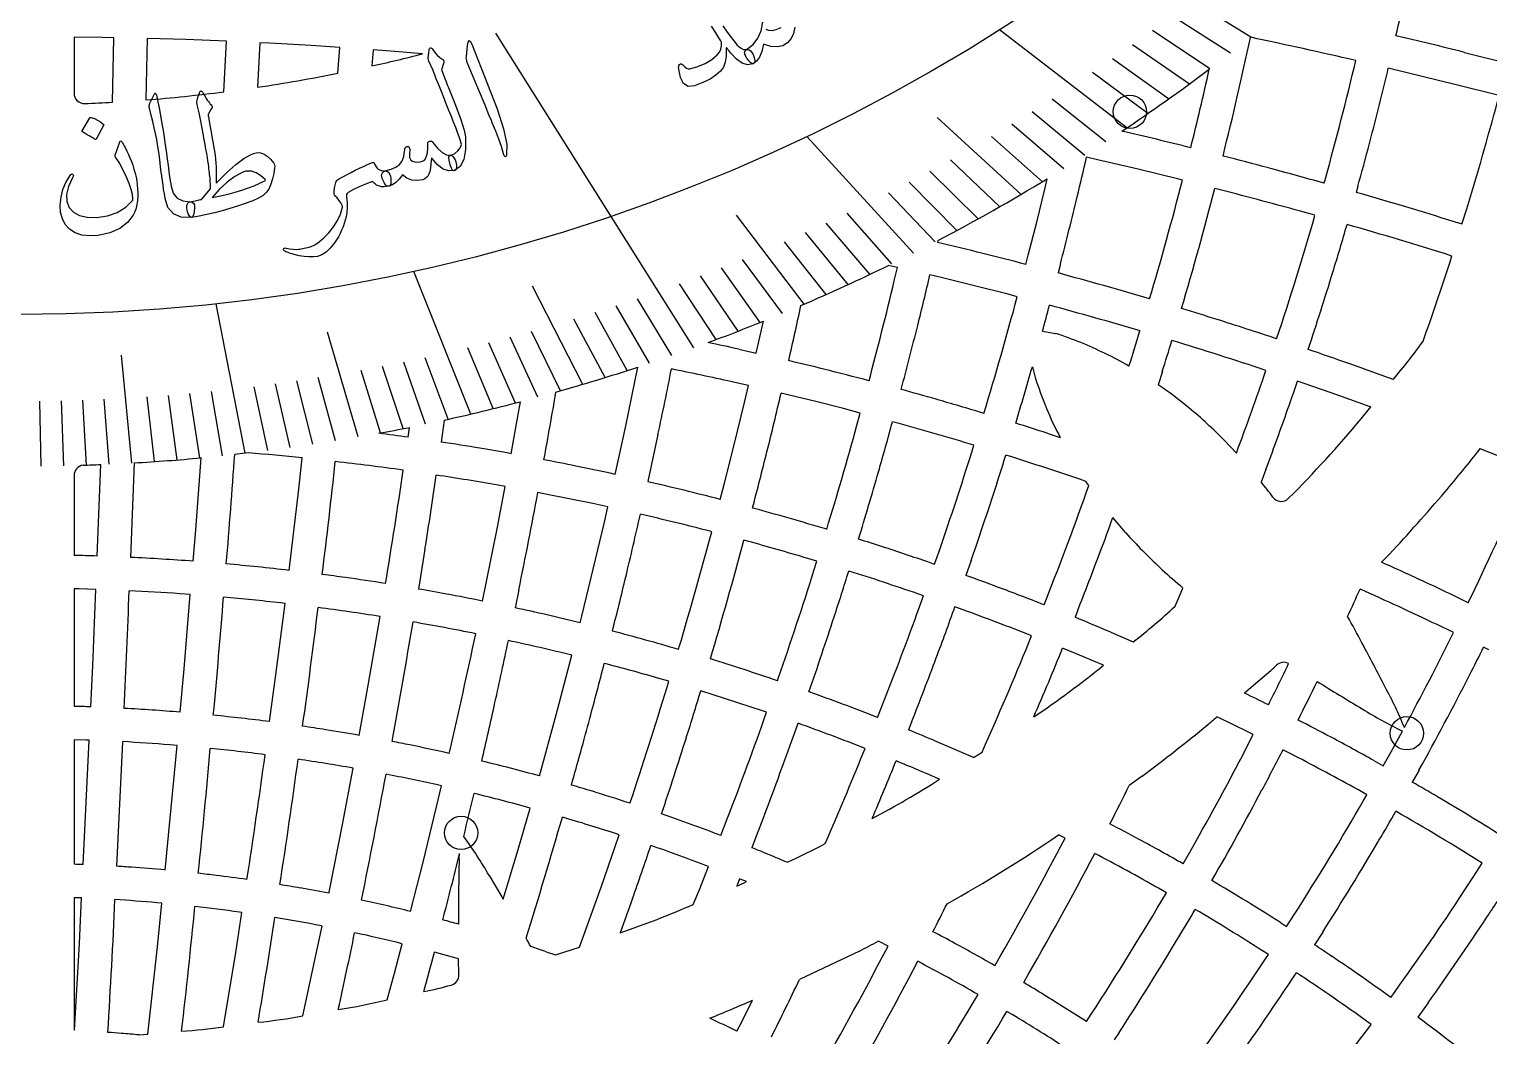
# Model space of a CAD drawing. Header units: millimetres. Extents: x -67 to 67, y -67 to 67.
# Drawn here: x 0.26 to 35.45, y -42.44 to -18.17 of the extents above; entities that cross this region are included whole.
import ezdxf

# ---------------------------------------------------------------- set-up
doc = ezdxf.new("R2010")
doc.units = ezdxf.units.MM
for name, color, linetype in [('CUT_INNER', 6, 'Continuous'), ('CUT_OUTER', 1, 'Continuous'), ('ENGRAVE', 7, 'Continuous'), ('ENGRAVE_FINE', 8, 'Continuous'), ('TEXT', 5, 'Continuous')]:
    doc.layers.add(name, color=color, linetype=linetype)

msp = doc.modelspace()

# ---------------------------------------------------------------- linework, layer by layer
at = {"layer": 'CUT_INNER'}
for points in [[(1.34, -18.363), (1.34, -19.716)], [(2.264, -19.933), (2.298, -18.378), (2.018, -18.372), (1.34, -18.363)], [(4.955, -19.684), (5.014, -18.463), (4.036, -18.425), (3.102, -18.396), (3.069, -19.878)], [(7.7, -19.234), (7.746, -18.615), (7.06, -18.57), (6.052, -18.513), (5.817, -18.502), (5.765, -19.572)], [(29.709, -18.37), (29.701, -18.376)], [(34.859, -18.732), (35.899, -18.996), (35.994, -18.619)], [(9.743, -18.767), (9.073, -18.711), (8.548, -18.672), (8.519, -19.06)], [(32.243, -18.931), (32.231, -18.928)], [(35.696, -19.774), (34.663, -19.512), (33.448, -19.214), (33.026, -19.115)], [(28.064, -21.812), (27.977, -21.79), (26.997, -21.55), (26.015, -21.319), (25.749, -21.258)], [(24.287, -23.844), (24.345, -23.623), (24.548, -22.825), (24.743, -22.026), (24.801, -21.78)], [(31.477, -21.887), (31.516, -21.75)], [(32.29, -21.967), (32.251, -22.106)], [(34.802, -22.873), (34.918, -22.502)], [(31.257, -22.66), (30.905, -22.561)], [(22.168, -23.264), (22.157, -23.313)], [(21.192, -23.914), (20.977, -23.866)], [(21.115, -24.239), (21.192, -23.914)], [(25.123, -23.826), (25.064, -24.05)], [(34.514, -23.783), (34.559, -23.64)], [(24.081, -24.621), (23.857, -24.562), (23.051, -24.357), (22.244, -24.16), (21.975, -24.096)], [(17.371, -25.887), (17.786, -25.981), (17.96, -25.21)], [(24.687, -25.451), (25.005, -25.509), (25.01, -25.51)], [(33.865, -25.694), (33.866, -25.691)], [(14.386, -28.904), (14.631, -27.777), (14.869, -26.635), (14.931, -26.319)], [(17.604, -26.764), (17.195, -26.671)], [(27.578, -26.423), (27.474, -26.745)], [(32.604, -27.279), (32.589, -27.273), (31.806, -26.992), (31.021, -26.718), (30.837, -26.656)], [(16.92, -29.509), (17.015, -29.146), (17.265, -28.162), (17.507, -27.175), (17.604, -26.764)], [(20.296, -27.425), (19.892, -27.319), (19.22, -27.148), (18.546, -26.983), (18.387, -26.945)], [(11.878, -28.406), (12.049, -27.46), (12.102, -27.153)], [(20.208, -27.748), (20.296, -27.425)], [(32.37, -27.565), (32.604, -27.279)], [(9.393, -28.008), (9.428, -27.771)], [(10.266, -27.594), (10.189, -28.125)], [(21.231, -27.677), (21.072, -27.634)], [(15.417, -27.945), (15.171, -29.08)], [(24.8, -27.912), (25.116, -28.016)], [(29.077, -28.088), (29.363, -28.392)], [(5.545, -28.386), (5.275, -28.417), (5.213, -28.424)], [(22.983, -28.372), (23.036, -28.202)], [(36.422, -28.763), (35.694, -28.465), (35.241, -28.285)], [(1.896, -30.873), (1.982, -28.667)], [(2.789, -28.627), (2.699, -30.905)], [(4.209, -30.998), (4.272, -30.241), (4.401, -28.506)], [(4.401, -28.506), (4.399, -28.506)], [(6.525, -31.218), (6.757, -29.259), (6.84, -28.507)], [(9.278, -28.804), (9.269, -28.802)], [(30.074, -28.787), (29.959, -29.09)], [(1.34, -28.932), (1.34, -30.857)], [(11.187, -31.957), (11.277, -31.527), (11.546, -30.173), (11.732, -29.196)], [(11.732, -29.196), (11.565, -29.166)], [(25.806, -29.175), (25.736, -29.073)], [(14.209, -29.688), (13.847, -29.61), (13.277, -29.491), (12.707, -29.378), (12.522, -29.343)], [(13.541, -32.484), (13.582, -32.32), (13.859, -31.188), (14.127, -30.053), (14.209, -29.688)], [(26.698, -30.315), (26.384, -29.946)], [(16.714, -30.286), (16.675, -30.276)], [(9.799, -30.709), (9.643, -31.668)], [(19.248, -30.997), (18.915, -30.897)], [(21.946, -31.023), (22.086, -31.072), (22.21, -30.718)], [(33.052, -30.828), (32.863, -31.022)], [(19.178, -31.223), (19.248, -30.997)], [(22.97, -30.981), (22.844, -31.34)], [(1.34, -31.661), (1.34, -34.495)], [(1.744, -34.508), (1.792, -33.514), (1.864, -31.676), (1.461, -31.664), (1.34, -31.661)], [(27.885, -32.083), (28.006, -31.802), (28.07, -31.65), (28.063, -31.639)], [(34.953, -31.997), (35.119, -31.653)], [(3.897, -34.637), (3.993, -33.593), (4.142, -31.799), (3.894, -31.781)], [(6.054, -34.865), (6.207, -33.737), (6.426, -32.016), (6.319, -32.003)], [(12.065, -31.689), (11.974, -32.122)], [(21.66, -32.27), (21.818, -31.83)], [(21.818, -31.83), (21.682, -31.783)], [(24.726, -32.05), (24.783, -31.908)], [(8.216, -35.195), (8.442, -33.947), (8.72, -32.33)], [(22.778, -32.171), (22.576, -32.098)], [(25.53, -32.204), (25.472, -32.349)], [(26.338, -32.709), (26.875, -32.94), (26.877, -32.941)], [(34.6, -32.719), (34.202, -32.527)], [(15.911, -33.123), (15.929, -33.062)], [(24.427, -32.796), (24.408, -32.788)], [(35.448, -33.135), (35.322, -33.073)], [(12.559, -36.173), (12.692, -35.703), (12.998, -34.578), (13.295, -33.45), (13.343, -33.263)], [(26.156, -33.506), (26.022, -33.449), (25.486, -33.224), (25.173, -33.096)], [(30.19, -33.636), (29.559, -34.178)], [(30.623, -33.465), (30.617, -33.461)], [(15.679, -33.892), (15.385, -33.807)], [(15.636, -34.035), (15.679, -33.892)], [(18.301, -33.88), (18.327, -33.804)], [(20.711, -34.765), (20.785, -34.58)], [(29.769, -35.178), (29.716, -35.151), (29.195, -34.894), (28.894, -34.749)], [(21.533, -34.876), (21.457, -35.064)], [(29.584, -35.538), (29.769, -35.178)], [(32.679, -35.802), (32.905, -35.929), (33.063, -35.645), (33.367, -35.092)], [(1.34, -35.3), (1.34, -38.303)], [(1.562, -38.312), (1.706, -35.312), (1.623, -35.308), (1.34, -35.3)], [(2.509, -35.348), (2.365, -38.352)], [(3.534, -38.441), (3.685, -36.942), (3.824, -35.438)], [(3.824, -35.438), (3.649, -35.423)], [(23.023, -35.733), (23.23, -35.598), (23.314, -35.411)], [(10.385, -35.63), (10.399, -35.572)], [(30.752, -35.679), (30.486, -35.542)], [(7.481, -39.003), (7.487, -38.975), (7.82, -37.302), (8.07, -35.986)], [(27.09, -36.179), (26.779, -36.401)], [(33.766, -36.037), (33.604, -36.325)], [(9.453, -39.441), (9.754, -38.256), (10.082, -36.916), (10.201, -36.413)], [(10.201, -36.413), (10.067, -36.383)], [(32.508, -36.628), (32.287, -36.504)], [(11.688, -39.142), (11.713, -39.06), (12.049, -37.944), (12.34, -36.947)], [(32.431, -36.762), (32.508, -36.628)], [(16.932, -37.609), (17.088, -37.21)], [(12.726, -40.41), (12.946, -40.487), (13.523, -40.302), (13.703, -39.814), (14.046, -38.858), (14.381, -37.899), (14.485, -37.593)], [(14.485, -37.593), (14.373, -37.556)], [(17.837, -37.5), (17.68, -37.904)], [(19.446, -37.802), (19.525, -37.622)], [(25.232, -37.673), (25.075, -37.594)], [(28.077, -38.293), (28.303, -37.898)], [(10.624, -38.169), (10.624, -38.161), (10.633, -38.047)], [(34.735, -39.131), (35.074, -38.614), (35.292, -38.274)], [(35.292, -38.274), (35.292, -38.274)], [(11.346, -38.573), (11.657, -39.09), (11.688, -39.142)], [(16.27, -39.271), (16.423, -38.896), (16.638, -38.358)], [(17.554, -38.72), (17.424, -38.667), (17.386, -38.652), (17.316, -38.829)], [(27.674, -38.988), (27.486, -38.881)], [(1.352, -42.303), (1.47, -40.212), (1.523, -39.115), (1.34, -39.108), (1.34, -42.228)], [(2.908, -42.416), (3.117, -42.397), (3.348, -40.289), (3.454, -39.241)], [(3.454, -39.241), (3.336, -39.23)], [(14.803, -39.128), (14.506, -39.956)], [(4.945, -42.224), (5.237, -40.433), (5.386, -39.465), (5.328, -39.457)], [(30.424, -39.709), (30.574, -39.805), (30.767, -39.505)], [(6.856, -41.955), (7.14, -40.645), (7.318, -39.791), (7.304, -39.788)], [(31.444, -39.938), (31.248, -40.244)], [(8.888, -41.57), (9.063, -40.928), (9.25, -40.219)], [(10.618, -40.968), (10.611, -40.585), (10.552, -40.567), (10.23, -40.477), (10.028, -40.422)], [(20.276, -40.394), (18.828, -41.082)], [(20.965, -40.273), (20.753, -40.167), (20.729, -40.155)], [(30.068, -40.581), (30.135, -40.479), (29.991, -40.386)], [(23.541, -40.748), (23.572, -40.695)], [(17.322, -42.329), (17.437, -42.099), (17.694, -41.579)], [(23.955, -41.923), (23.829, -41.848)], [(33.987, -41.639), (33.735, -41.988)], [(25.747, -42.095), (25.864, -41.917)], [(32.612, -42.163), (32.413, -42.02)], [(26.537, -42.356), (26.418, -42.538)]]:
    msp.add_lwpolyline(points, dxfattribs=at)
for centre, radius, start, end in [((-44.192, -0.566), 79.414, 347.07279, 348.50753), ((-54.442, -0.42), 86.037, 346.00295, 347.95416), ((0.86, -154.733), 139.382, 76.99301, 78.05487), ((11.07, -113.299), 97.514, 75.87991, 76.87732), ((0.144, 18.561), 38.542, 282.5491, 284.4208), ((-46.099, -0.218), 80.546, 344.49476, 346.56639), ((0.052, 18.839), 38.833, 278.4604, 281.3579), ((0.139, 18.948), 47.612, 303.7694, 306.8748), ((-50.383, -1.413), 81.055, 345.99213, 347.36714), ((-12.176, -8.501), 46.431, 345.8062, 346.7857), ((0.047, 18.679), 38.675, 274.4815, 277.2901), ((1.59, -19.716), 0.25, 180, 272.2852), ((0.207, 14.937), 34.931, 272.2852, 273.3756), ((-46.914, 0), 82.194, 344.49878, 345.99878), ((-38.682, 0), 76.963, 343, 345), ((6.18, -108.664), 90.371, 75.85701, 76.93797), ((-29.693, -8.785), 56.827, 346.3303, 347.3209), ((12.845, -85.214), 66.002, 74.80805, 75.79528), ((0.182, 18.824), 47.485, 297.5812, 301.2287), ((-55.291, -0.253), 86.098, 343.52182, 345.49855), ((9.642, -98.635), 79.794, 74.11828, 75.11358), ((-55.433, -0.213), 87.049, 343.52106, 345.49916), ((1.255, -129.396), 110.873, 74.48924, 75.59203), ((2.919, -124.268), 106.289, 72.54423, 73.98037), ((-67, 0), 95.154, 345.49894, 346.49894), ((-43.525, -1.055), 77.841, 341.59095, 343.88556), ((-34.295, -3.798), 69.016, 342.95104, 343.94988), ((3.386, -122.715), 103.863, 72.53399, 73.99067), ((7.496, -86.18), 64.553, 75.87683, 76.87273), ((0.053, 19.03), 47.728, 293.2138, 296.0031), ((8.406, -83.712), 61.939, 75.14358, 76.13621), ((-38.682, 0), 76.963, 340.5, 342), ((-71.229, -2.149), 94.95, 345.04677, 346.54677), ((-48.235, -7.736), 72.091, 345.88618, 346.88296), ((2.2, -109.121), 88.09, 73.46471, 74.95627), ((-43.76, -0.979), 78.891, 341.59048, 343.00924), ((-62.3, -1.353), 89.46, 343.05007, 344.9243), ((-57.609, -8.509), 78.197, 346.95257, 347.95042), ((-13.666, -14.647), 39.846, 344.2667, 345.1971), ((1.235, -112.532), 90.83, 73.49519, 74.92548), ((12.832, -75.489), 52.82, 72.2942, 73.2654), ((0.484, 17.892), 46.51, 290.3128, 292.0711), ((-67.127, -3.231), 91.511, 345.03732, 346.03476), ((2.847, -107.915), 86.748, 71.52836, 72.52576), ((22.496, -33.429), 8.308, 63.5044, 72.3881), ((-21.418, -10.807), 50.619, 342.1791, 343.1923), ((-20.406, -11.121), 50.364, 342.3127, 343.2028), ((1.37, -112.469), 90.731, 71.55553, 73.05765), ((7.545, -69.487), 44.693, 77.2999, 78.2722), ((23.663, -31.42), 5.992, 58.7339, 64.924), ((11.904, -82.724), 59.983, 70.34847, 71.34186), ((22.963, -17.91), 13.395, 319.4442, 324.4748), ((0.235, 18.375), 47.048, 285.6887, 288.2018), ((-75.271, -8.482), 92.754, 347.887, 348.88452), ((0.8, -100.55), 75.676, 77.48755, 78.6119), ((7.117, -75.152), 50.31, 75.85, 76.8422), ((3.822, -89.183), 64.721, 75.06253, 76.05843), ((-53.747, -3.908), 81.337, 343.01343, 344.01083), ((31.143, -24.574), 6.921, 194.5477, 203.3156), ((10.435, -87.748), 65.209, 69.62277, 70.61685), ((-42.429, -1.602), 76.627, 339.53579, 341.11907), ((-14.754, -11.232), 48.129, 340.3218, 341.3086), ((-80.824, -11.155), 95.097, 349.45864, 350.45684), ((-62.906, -8.022), 83.466, 345.89806, 346.8957), ((8.113, -75.469), 50.364, 73.8504, 74.8427), ((3.131, -93.491), 69.06, 73.04253, 74.03905), ((22.876, -33.673), 8.316, 50.0483, 56.4294), ((0.222, 18.216), 46.899, 282.3655, 284.6728), ((30.932, -24.864), 6.615, 201.732, 208.4586), ((21.073, -35.954), 11.222, 44.5, 50.4669), ((-46.914, 0), 82.194, 339.49878, 340.49878), ((0.985, 14.026), 42.641, 280.4081, 281.4193), ((-74.925, -1.412), 98.711, 343.02594, 344.52594), ((-48.591, -8.816), 72.16, 343.88652, 344.88332), ((2.104, -96.895), 71.812, 73.05315, 74.55315), ((10.337, -71.943), 46.345, 71.8159, 72.8), ((9.825, -8.75), 29.365, 315.0935, 320.1533), ((3.628, -68.096), 40.5, 81.8153, 82.8211), ((2.074, -82.02), 54.502, 80.4393, 81.4375), ((-146.451, -18.098), 152.015, 355.1073, 356.105), ((0.911, -85.095), 56.898, 84.019, 85.3281), ((3.937, -71.841), 44.155, 79.6392, 80.6293), ((-60.267, -8.995), 80.67, 345.11659, 346.112), ((-67, 0), 94.35, 341, 342.5), ((-32.188, -11.144), 58.603, 341.84301, 342.83564), ((1.479, -99.711), 74.687, 71.04763, 72.60708), ((11.745, -9.985), 29.781, 319.4894, 322.0884), ((1.59, -28.932), 0.25, 97.4391, 180), ((-15.283, 401.068), 430.082, 272.24412, 272.30075), ((0.071, 18.294), 47, 273.3152, 275.2839), ((-148.626, -11.862), 157.158, 352.8892, 353.88831), ((0.242, -92.975), 64.804, 81.99308, 83.44577), ((-139.818, -6.834), 150.706, 350.56614, 351.61776), ((4.316, -73.059), 45.284, 78.3764, 79.3705), ((2.382, -83.301), 55.706, 77.5553, 78.5507), ((-72.668, -2.093), 97.157, 343.02045, 344.01821), ((-30.989, -0.118), 73.244, 334.49809, 336.97802), ((-94.312, -13.818), 105.473, 350.78421, 351.76698), ((0.615, -91.175), 62.968, 79.98559, 81.36078), ((0.348, -93.309), 65.917, 75.43986, 77.00503), ((-54.709, -0.58), 85.442, 338.49053, 340.44728), ((25.082, -33.178), 6.364, 35.8268, 39.9678), ((-122.186, -4.276), 137.02, 348.45938, 349.4589), ((-67, 0), 95.154, 340.99894, 341.99894), ((30.444, -29.306), 0.25, 215.9492, 315.7627), ((0.746, -0.665), 44.198, 316.9657, 319.5656), ((-72.147, -10.338), 89.301, 346.37299, 347.36988), ((0.059, -94.521), 66.359, 75.4991, 76.99362), ((3.998, -80.579), 52.676, 73.9286, 74.9263), ((3.65, -82.23), 54.359, 73.063, 74.0581), ((-21.738, -12.722), 51.112, 339.3191, 340.3059), ((-92.88, -0.818), 113.487, 343.49356, 344.95003), ((-90.979, -1.345), 112.317, 343.44202, 344.95893), ((1.102, -90.971), 62.66, 73.48429, 74.83804), ((8.766, -67.369), 38.65, 71.8125, 72.7089), ((36.119, -21.853), 12.663, 221.931, 227.2086), ((0.712, -62.843), 31.992, 87.88, 88.8758), ((0.733, -74.562), 43.701, 86.4243, 87.4213), ((0.866, -74.248), 43.379, 85.5807, 86.574), ((0, -94.752), 67.402, 70.99851, 71.99851), ((-56.22, 0), 87.864, 338.49886, 339.49886), ((0.365, -83.858), 52.999, 83.3254, 84.9722), ((3.185, -64.067), 33.011, 81.8194, 82.7977), ((-79.847, 0), 103.831, 341, 342.5), ((-43.639, -11.591), 66.618, 341.85637, 342.85108), ((0.116, -94.405), 66.232, 70.99724, 72.5142), ((33.707, -24.636), 8.983, 226.4408, 230.6794), ((5.77, -91.718), 66.468, 64.94691, 65.94559), ((0.052, -87.104), 56.26, 81.0034, 81.9998), ((3.021, -70.759), 39.648, 79.3912, 80.3857), ((-61.024, -13.464), 77.756, 345.69092, 346.68084), ((7.153, -75.364), 46.736, 69.388, 70.3831), ((0.418, -93.65), 66.223, 68.46504, 69.50296), ((27.855, -31.779), 0.25, 33.8559, 50.4915), ((-6.366, -14.58), 42.314, 335.1985, 336.1791), ((0.264, -103.673), 78.826, 64.49804, 65.98585), ((6.055, -91.396), 66.056, 64.05608, 65.0522), ((-160.162, -26.232), 162.922, 357.07533, 358.07358), ((0.223, -84.061), 52.409, 85.9837, 87.3265), ((-158.509, -19.187), 163.943, 354.56676, 355.5651), ((0.154, -86.054), 54.401, 83.4935, 84.9494), ((1.078, -81.783), 50.841, 78.5309, 79.5264), ((-157.109, -12.085), 165.55, 352.05252, 353.05099), ((0.281, -85.56), 53.895, 80.9918, 82.5981), ((2.568, -76.114), 44.987, 76.9336, 77.931), ((2.094, -78.568), 47.484, 76.0512, 77.046), ((-76.408, -1.134), 101.013, 340.92544, 342.008), ((-67, 0), 94.35, 338.5, 340), ((-48.068, -6.985), 74.975, 339.43166, 340.43008), ((0, -94.752), 66.598, 68.5, 70), ((5.255, -82.222), 53.814, 66.9354, 67.9333), ((17.672, -21.104), 14.995, 307.8692, 312.9302), ((4.155, -47.871), 31.928, 27.8327, 29.1283), ((-155.947, -4.866), 167.745, 349.53264, 350.53127), ((0.804, -83.192), 51.472, 78.5478, 80.2588), ((1.087, -83.533), 52.544, 73.6133, 75.4137), ((-29.313, -1.003), 71.349, 331.53762, 333.60727), ((-137.95, -1.297), 152.257, 346.99035, 348.08023), ((-74.866, -14.942), 88.52, 347.30049, 348.28928), ((1.043, -82.957), 51.193, 76.0987, 77.8586), ((-53.932, -0.995), 84.566, 335.98525, 337.91077), ((-43.906, -73.7), 86.49, 27.29637, 28.09863), ((-3.97, -13.747), 43.787, 332.8243, 333.8103), ((1.085, -84.119), 53.107, 71.0852, 72.9225), ((-67, 0), 95.154, 338.49894, 339.49894), ((-44.375, -4.95), 75.026, 336.59593, 337.96722), ((-62.611, -14.069), 79.145, 344.82471, 345.81736), ((0.682, -85.044), 53.305, 73.9882, 75.3963), ((11.197, -15.114), 23.707, 304.0722, 309.1231), ((-13.169, -12.56), 48.526, 333.1701, 334.4814), ((27.3, -30.373), 4.358, 311.5287, 314.1046), ((30.505, -33.685), 0.25, 63.2504, 133.2203), ((-31.243, 0), 74.328, 330.99865, 332.99865), ((-91.64, -1.276), 112.167, 341.51891, 343.01891), ((-48.776, -14.567), 68.094, 342.3188, 343.30913), ((1.126, -83.993), 52.17, 71.088, 72.9198), ((-14.724, -11.809), 51.056, 333.2045, 334.3693), ((74.284, 35.583), 81.695, 238.26116, 239.15494), ((25.043, -38.385), 9.026, 21.9853, 28.8033), ((-71.821, -16.261), 85.261, 346.7425, 347.71486), ((0.933, -85.003), 53.991, 68.5107, 70.3828), ((13.15, -68.099), 37.682, 63.2116, 64.1857), ((0.774, -58.1), 23.611, 87.6443, 88.6258), ((0.217, -78.528), 44.045, 85.2067, 86.9666), ((0.404, -78.279), 43.78, 82.5845, 84.371), ((-78.788, -10.158), 95.783, 344.10328, 345.09975), ((-79.118, -0.273), 103.053, 338.99622, 340.51962), ((24.522, -29.844), 6.571, 309.1179, 311.7047), ((7.402, -80.685), 51.506, 61.9214, 62.9186), ((37.37, -26.693), 9.304, 237.6898, 244.5127), ((2.284, -66.958), 32.307, 80.8817, 81.874), ((0, -81.791), 47.315, 80, 80.9979), ((-35.496, -15.924), 57.513, 339.7942, 340.73051), ((0.987, -84.858), 53.033, 68.5132, 70.3794), ((5.797, -73.64), 41.634, 66.9082, 67.9041), ((0.617, -0.786), 44.198, 306.7962, 309.3961), ((0.098, -80.468), 45.185, 85.4927, 86.942), ((-168.232, -20.387), 173.517, 354.00099, 354.99983), ((0.417, -78.159), 42.855, 82.5881, 84.3662), ((3.985, -61.763), 26.895, 78.3081, 79.238), ((0.637, -78.729), 44.187, 77.2557, 78.5156), ((-89.838, -1.872), 111.073, 341.51483, 342.51292), ((-64.11, -1.242), 91.205, 336.49138, 337.92999), ((0.144, -87.126), 56.256, 66.0034, 66.9998), ((-38.682, 0), 76.963, 330.5, 332.5), ((0, -94.752), 67.402, 60.99851, 61.99851), ((-147.96, -14.811), 155.312, 351.16284, 352.28451), ((-141.631, -15.731), 149.72, 351.1396, 352.30778), ((0.382, -79.496), 44.184, 79.9801, 81.7246), ((0.692, -79.13), 44.565, 74.557, 76.4045), ((-79.847, 0), 104.635, 338.99904, 339.99904), ((-56.976, -4.196), 84.288, 336.94918, 337.97082), ((2.367, -81.884), 49.758, 66.5014, 67.8114), ((-25.34, -7.02), 62.691, 331.93859, 332.93693), ((0, -94.752), 66.598, 61, 62.5), ((-162.439, -4.294), 174.234, 348.45468, 349.47112), ((0.105, -81.299), 46.008, 77.4945, 79.029), ((-48.893, -22.764), 61.453, 345.99537, 346.99218), ((0.729, -78.987), 43.614, 74.5607, 76.4009), ((4.862, -65.638), 30.446, 72.8594, 73.848), ((0.913, -78.853), 44.239, 71.7833, 73.0153), ((10.701, -18.372), 21.263, 297.6918, 302.7597), ((-25.812, -10.634), 58.565, 332.88355, 333.89701), ((-36.4, -1.239), 75.169, 330.11255, 332.01594), ((13.448, -71.694), 40.71, 59.3346, 60.3221), ((-31.243, 0), 73.524, 327.5, 330), ((0.085, -94.611), 67.238, 57.99227, 59.49973), ((-105.665, -3.091), 123.569, 342.58106, 343.99231), ((0.617, -79.836), 44.462, 71.9769, 73.6766), ((0.581, -80.222), 45.642, 69.0067, 70.915), ((-7.518, -13.836), 46.864, 329.3521, 330.3441), ((0.557, -93.843), 65.531, 57.99186, 60.1166), ((3.181, -43.238), 9.404, 29.7436, 36.5677), ((4.676, -7.607), 36.268, 299.2314, 304.2255), ((5.114, -77.945), 45.817, 61.4393, 62.437), ((-58.455, -13.002), 77.778, 340.37239, 341.36878), ((0.645, -80.043), 44.648, 69.0103, 70.9113), ((7.561, -63.313), 27.35, 67.3154, 68.2842), ((13.803, -27.582), 11.674, 293.8901, 298.9038), ((-46.282, -0.357), 80.664, 329.9955, 332.44439), ((1.751, -84.272), 52.983, 60.2053, 61.5154), ((-31.243, 0), 74.328, 327.49865, 329.49865), ((0.96, -51.114), 12.816, 87.3086, 88.2998), ((1.089, -60.768), 22.452, 85.8122, 86.7421), ((-81.161, -15.798), 94.452, 345.37676, 346.37533), ((70.194, -39.589), 59.587, 178.63414, 180.15249), ((7.767, -63.271), 27.233, 66.7166, 67.6807), ((-45.767, -0.634), 80.884, 329.9357, 332.45169), ((1.082, -85.51), 53.586, 60.4792, 62.3543), ((0.191, -74.794), 36.507, 84.7456, 86.0151), ((1.634, -63.566), 25.19, 82.8595, 83.8457), ((0.277, -75.191), 36.893, 81.8484, 83.0123), ((0.285, -87.007), 56.085, 57.4934, 59.4728), ((-14.303, -6.611), 59.645, 326.44806, 327.44663), ((1.805, -66.865), 28.43, 79.9037, 80.8973), ((0.187, -76.33), 38.033, 78.9428, 80.0043), ((16.167, -36.001), 3.052, 292.1077, 297.0358), ((-38.03, -0.411), 76.192, 326.99241, 329.58146), ((-181.256, -30.887), 183.769, 356.422, 357.42117), ((0.03, -76.98), 37.895, 84.9949, 86.5268), ((-168.101, -22.497), 173.174, 353.42538, 354.42449), ((0.217, -75.716), 36.618, 81.9773, 83.6709), ((0.377, -75.796), 37.471, 75.9814, 77.8409), ((7.606, -19.582), 21.51, 288.7091, 293.7517), ((-17.813, -19.39), 44.841, 332.7413, 333.7019), ((-10.432, -16.808), 44.895, 328.8157, 329.7992), ((0.337, -86.923), 55.182, 57.4942, 59.4694), ((-22.821, -1.066), 69.004, 324.11462, 326.52058), ((-138.874, -17.757), 146.688, 350.44279, 351.44168), ((0.333, -75.566), 36.451, 78.9749, 80.7697), ((4.403, -61.441), 22.563, 74.0391, 75.0288), ((-24.386, 0), 71.702, 324.4986, 326.4986), ((-98.22, -18.285), 108.51, 347.48309, 348.48136), ((0.423, -75.592), 36.458, 75.9881, 77.8353), ((3.35, -45.268), 10.29, 28.9697, 30.2632), ((6.009, -70.609), 34.621, 61.4062, 62.4011), ((-38.682, 0), 77.767, 326.99871, 328.99871), ((-44.797, -26.369), 56.597, 344.6303, 345.6231), ((5.088, -62.377), 23.257, 70.8273, 71.7997), ((-53.944, -1.238), 84.47, 330.08647, 332.47594), ((15.229, -30.277), 11.306, 296.5146, 299.1085), ((1.052, -79.875), 45.129, 60.1109, 61.51), ((9.634, -73.045), 39.281, 55.8879, 56.6179), ((-54.351, -1.015), 85.738, 330.0906, 332.47159), ((1.23, -79.557), 43.961, 60.1141, 62.2782), ((-30.569, -0.459), 72.709, 323.59274, 326.50841), ((1.419, -85.398), 54.117, 54.1854, 56.0213), ((10.368, -40.972), 0.25, 285.2542, 1.055), ((-60.448, -3.231), 87.849, 333.47816, 334.47777), ((7.445, -69.523), 32.965, 58.389, 59.3822), ((-6.931, -16.245), 45.089, 325.8365, 326.8257), ((0.011, -87.447), 55.799, 54.4998, 56.4992), ((8.291, -33.639), 7.872, 280.8762, 285.7967), ((-46.043, -0.555), 80.357, 326.99357, 329.41492), ((0.247, -81.393), 46.847, 57.0204, 58.5004), ((5.655, -28.277), 13.681, 278.6451, 283.6701), ((5.686, -14.548), 29.578, 291.7918, 293.953), ((-46.065, -0.541), 81.188, 326.99256, 329.41688), ((-30.453, -0.543), 73.37, 323.5887, 326.00518), ((1.588, -42.228), 0.248, 179.962, 197.5471), ((3.28, -30.629), 11.713, 273.2007, 278.1707), ((4.514, -29.659), 12.517, 275.7946, 280.7818), ((3.778, -69.543), 30.398, 63.5418, 64.9138), ((0.242, -81.397), 46.049, 57.0265, 59.005), ((-24.335, -0.041), 70.832, 320.49931, 323.51062), ((0.588, -86.708), 55.665, 51.0152, 53.4536), ((0.901, -61.806), 19.491, 85.3409, 86.3156), ((0.581, -66.935), 24.629, 84.5787, 85.5671)]:
    msp.add_arc(centre, radius, start, end, dxfattribs=at)
at = {"layer": 'CUT_OUTER'}
msp.add_circle((0, 0), 67, dxfattribs=at)
at = {"layer": 'ENGRAVE'}
for points in [[(16.286, -25.852), (11.509, -18.269)], [(26.724, -20.551), (23.652, -18.189)], [(21.578, -23.568), (19.004, -20.756)], [(10.902, -27.45), (9.535, -24.01)], [(5.463, -28.396), (4.77, -24.792)]]:
    msp.add_lwpolyline(points, dxfattribs=at)
for centre, radius in [((0, 19.146), 44.196), ((26.795, -20.162), 0.402), ((33.473, -35.146), 0.402), ((10.672, -37.548), 0.402)]:
    msp.add_circle(centre, radius, dxfattribs=at)
at = {"layer": 'ENGRAVE_FINE'}
for points in [[(29.221, -18.752), (26.876, -17.247)], [(29.712, -18.367), (28.291, -17.489)], [(28.726, -19.128), (27.339, -18.204)], [(28.229, -19.496), (26.86, -18.55)], [(27.73, -19.855), (26.379, -18.888)], [(27.228, -20.207), (25.896, -19.219)], [(26.218, -20.887), (24.925, -19.857)], [(24.173, -22.154), (22.152, -20.302)], [(25.71, -21.216), (24.436, -20.165)], [(24.687, -21.849), (23.455, -20.758)], [(25.2, -21.536), (23.946, -20.465)], [(23.657, -22.452), (22.467, -21.322)], [(23.14, -22.742), (21.971, -21.594)], [(22.1, -23.3), (20.976, -22.115)], [(22.621, -23.025), (21.474, -21.858)], [(18.946, -24.798), (17.308, -22.654)], [(20.529, -24.081), (19.475, -22.845)], [(21.054, -23.828), (19.976, -22.608)], [(20.003, -24.328), (18.972, -23.074)], [(19.475, -24.567), (18.469, -23.297)], [(17.885, -25.241), (16.953, -23.925)], [(18.416, -25.023), (17.459, -23.722)], [(17.353, -25.451), (16.446, -24.121)], [(13.603, -26.735), (12.396, -24.364)], [(16.82, -25.655), (15.938, -24.31)], [(15.215, -26.225), (14.411, -24.84)], [(15.751, -26.042), (14.921, -24.67)], [(14.141, -26.572), (13.39, -25.162)], [(14.678, -26.402), (13.901, -25.004)], [(8.187, -28.003), (7.449, -25.478)], [(12.524, -27.041), (11.855, -25.597)], [(13.064, -26.891), (12.368, -25.458)], [(2.733, -28.631), (2.485, -26.027)], [(11.443, -27.32), (10.83, -25.856)], [(11.984, -27.184), (11.343, -25.73)], [(9.274, -27.801), (8.774, -26.302)], [(9.817, -27.691), (9.288, -26.199)], [(10.36, -27.574), (9.803, -26.091)], [(6.554, -28.258), (6.198, -26.724)], [(7.099, -28.179), (6.714, -26.651)], [(7.643, -28.094), (7.229, -26.573)], [(8.731, -27.905), (8.259, -26.398)], [(2.187, -28.659), (2.067, -27.095)], [(3.28, -28.596), (3.101, -27.037)], [(3.826, -28.555), (3.617, -26.999)], [(4.372, -28.509), (4.134, -26.956)], [(4.918, -28.455), (4.65, -26.907)], [(6.009, -28.33), (5.682, -26.791)], [(0.547, -28.706), (0.517, -27.138)], [(1.093, -28.696), (1.034, -27.129)], [(1.64, -28.68), (1.55, -27.115)]]:
    msp.add_lwpolyline(points, dxfattribs=at)
at = {"layer": 'TEXT'}
for points in [[(16.981, -18.089), (17.073, -18.221), (17.161, -18.344), (17.244, -18.455), (17.33, -18.556), (17.409, -18.624), (17.483, -18.66), (17.55, -18.663), (17.55, -18.663), (17.584, -18.663), (17.616, -18.674), (17.646, -18.695), (17.674, -18.726), (17.701, -18.767), (17.723, -18.81), (17.739, -18.852), (17.748, -18.896), (17.75, -18.935), (17.745, -18.967), (17.731, -18.991), (17.71, -19.006), (17.578, -19.029), (17.445, -18.993), (17.31, -18.899), (17.173, -18.747), (17.152, -18.72), (17.133, -18.697), (17.118, -18.677), (17.105, -18.66), (17.095, -18.647), (17.088, -18.638), (17.084, -18.633), (17.083, -18.631), (17.072, -18.622), (17.065, -18.622), (17.061, -18.629), (17.061, -18.645), (17.062, -18.822), (17.04, -18.971), (16.996, -19.092), (16.929, -19.184), (16.816, -19.282), (16.673, -19.374), (16.501, -19.46), (16.299, -19.539), (16.148, -19.554), (16.034, -19.486), (15.957, -19.335), (15.916, -19.1), (15.917, -19.07), (15.922, -19.046), (15.933, -19.027), (15.949, -19.014), (15.968, -19.008), (15.987, -19.011), (16.006, -19.022), (16.025, -19.041), (16.066, -19.083), (16.106, -19.111), (16.145, -19.125), (16.184, -19.125), (16.381, -19.075), (16.557, -19.002), (16.713, -18.907), (16.848, -18.791), (16.9, -18.726), (16.934, -18.654), (16.95, -18.575), (16.949, -18.488), (16.931, -18.454), (16.886, -18.379), (16.812, -18.261), (16.71, -18.101)], [(18.718, -18.122), (18.687, -18.273), (18.627, -18.4), (18.539, -18.503), (18.426, -18.571), (18.292, -18.6), (18.137, -18.589), (17.962, -18.538), (17.922, -18.71), (17.867, -18.846), (17.796, -18.945), (17.71, -19.006), (17.686, -19.005), (17.653, -18.982), (17.612, -18.937), (17.562, -18.871), (17.522, -18.801), (17.507, -18.743), (17.517, -18.697), (17.55, -18.663), (17.709, -18.54), (17.828, -18.389), (17.905, -18.211), (17.942, -18.006)], [(18.021, -18.169), (18.086, -18.197), (18.169, -18.201), (18.269, -18.181), (18.387, -18.136)]]:
    msp.add_lwpolyline(points, dxfattribs=at)
for points in [[(9.879, -18.872), (9.888, -18.799), (9.895, -18.741), (9.899, -18.698), (9.901, -18.671), (9.904, -18.653), (9.909, -18.639), (9.918, -18.629), (9.93, -18.624), (9.945, -18.623), (9.959, -18.627), (9.972, -18.637), (9.983, -18.653), (10.039, -18.732), (10.098, -18.801), (10.161, -18.859), (10.229, -18.906), (10.249, -18.922), (10.259, -18.943), (10.259, -18.969), (10.25, -19.001), (10.198, -19.15), (10.219, -19.205), (10.24, -19.259), (10.26, -19.312), (10.28, -19.364), (10.3, -19.415), (10.32, -19.464), (10.339, -19.513), (10.358, -19.561), (10.536, -20.003), (10.666, -20.351), (10.748, -20.605), (10.781, -20.765), (10.781, -21.072), (10.736, -21.311), (10.646, -21.481), (10.512, -21.582), (10.508, -21.583), (10.504, -21.584), (10.5, -21.585), (10.496, -21.586), (10.465, -21.569), (10.436, -21.521), (10.408, -21.441), (10.381, -21.328), (10.374, -21.286), (10.378, -21.253), (10.393, -21.229), (10.418, -21.214), (10.517, -21.167), (10.594, -21.106), (10.649, -21.034), (10.682, -20.949), (10.655, -20.865), (10.623, -20.769), (10.585, -20.663), (10.542, -20.546), (10.492, -20.418), (10.438, -20.28), (10.379, -20.132), (10.315, -19.974), (10.253, -19.818), (10.198, -19.678), (10.148, -19.553), (10.104, -19.445), (10.066, -19.353), (10.036, -19.276), (10.011, -19.215), (9.994, -19.169), (9.895, -18.947), (9.887, -18.924), (9.882, -18.904), (9.88, -18.887), (9.879, -18.872)], [(10.827, -18.57), (10.842, -18.484), (10.864, -18.449), (10.893, -18.465), (10.929, -18.531), (11.307, -19.497), (11.54, -20.089), (11.695, -20.571), (11.771, -20.943), (11.767, -21.206), (11.759, -21.23), (11.75, -21.244), (11.74, -21.249), (11.729, -21.244), (11.718, -21.234), (11.709, -21.22), (11.7, -21.202), (11.692, -21.18), (11.642, -21.004), (11.579, -20.821), (11.506, -20.629), (11.422, -20.429), (11.401, -20.376), (11.343, -20.234), (11.248, -20.003), (11.117, -19.683), (10.821, -18.974), (10.808, -18.936), (10.8, -18.899), (10.796, -18.865), (10.798, -18.832)], [(4.376, -19.687), (4.384, -19.675), (4.392, -19.667), (4.399, -19.663), (4.405, -19.662), (4.413, -19.665), (4.421, -19.671), (4.429, -19.68), (4.437, -19.693), (4.468, -19.746), (4.498, -19.796), (4.527, -19.841), (4.553, -19.883), (4.579, -19.92), (4.602, -19.951), (4.625, -19.978), (4.646, -19.999), (4.662, -20.017), (4.669, -20.037), (4.667, -20.059), (4.656, -20.083), (4.588, -20.197), (4.58, -20.216), (4.575, -20.238), (4.575, -20.261), (4.578, -20.287), (4.614, -20.483), (4.646, -20.656), (4.673, -20.805), (4.694, -20.931), (4.712, -21.034), (4.725, -21.114), (4.734, -21.172), (4.739, -21.206), (4.75, -21.308), (4.759, -21.405), (4.765, -21.498), (4.769, -21.585), (4.77, -21.667), (4.77, -21.744), (4.768, -21.816), (4.763, -21.882), (5.021, -21.631), (5.244, -21.433), (5.434, -21.289), (5.593, -21.199), (5.664, -21.171), (5.73, -21.154), (5.789, -21.149), (5.842, -21.155), (5.92, -21.183), (5.998, -21.232), (6.075, -21.304), (6.153, -21.399), (6.166, -21.422), (6.174, -21.45), (6.177, -21.482), (6.175, -21.519), (6.153, -21.653), (6.122, -21.783), (6.082, -21.907), (6.033, -22.026), (5.98, -22.105), (5.898, -22.18), (5.789, -22.248), (5.652, -22.31), (5.465, -22.377), (5.279, -22.44), (5.093, -22.498), (4.908, -22.551), (4.723, -22.598), (4.54, -22.641), (4.357, -22.677), (4.176, -22.709), (4.155, -22.705), (4.135, -22.689), (4.114, -22.662), (4.095, -22.624), (4.076, -22.575), (4.064, -22.528), (4.058, -22.482), (4.059, -22.436), (4.067, -22.396), (4.083, -22.365), (4.107, -22.344), (4.139, -22.331), (4.182, -22.325), (4.222, -22.317), (4.26, -22.31), (4.296, -22.302), (4.329, -22.295), (4.36, -22.288), (4.389, -22.282), (4.415, -22.277), (4.627, -22.025), (4.628, -22.015), (4.628, -22.002), (4.629, -21.986), (4.629, -21.968), (4.628, -21.946), (4.628, -21.922), (4.627, -21.894), (4.625, -21.864), (4.624, -21.831), (4.621, -21.796), (4.618, -21.759), (4.613, -21.719), (4.609, -21.677), (4.604, -21.634), (4.599, -21.588), (4.593, -21.541), (4.587, -21.488), (4.578, -21.424), (4.567, -21.35), (4.554, -21.266), (4.539, -21.172), (4.521, -21.068), (4.502, -20.955), (4.48, -20.833), (4.432, -20.562), (4.392, -20.348), (4.36, -20.19), (4.336, -20.09), (4.319, -20.026), (4.306, -19.977), (4.3, -19.943), (4.298, -19.924), (4.306, -19.889), (4.315, -19.855), (4.324, -19.823), (4.334, -19.793), (4.344, -19.765), (4.354, -19.738), (4.365, -19.712), (4.376, -19.687)], [(3.272, -19.745), (3.279, -19.731), (3.285, -19.722), (3.291, -19.718), (3.297, -19.717), (3.307, -19.722), (3.317, -19.738), (3.327, -19.765), (3.337, -19.803), (3.397, -20.113), (3.449, -20.401), (3.494, -20.666), (3.53, -20.907), (3.558, -21.113), (3.584, -21.299), (3.607, -21.462), (3.627, -21.605), (3.645, -21.726), (3.659, -21.825), (3.67, -21.903), (3.678, -21.96), (3.731, -22.127), (3.825, -22.245), (3.961, -22.313), (4.139, -22.331), (4.188, -22.339), (4.222, -22.365), (4.24, -22.41), (4.243, -22.473), (4.233, -22.574), (4.219, -22.647), (4.2, -22.692), (4.176, -22.709), (3.926, -22.701), (3.735, -22.621), (3.604, -22.471), (3.534, -22.252), (3.517, -22.145), (3.5, -22.038), (3.485, -21.931), (3.47, -21.824), (3.456, -21.716), (3.442, -21.608), (3.428, -21.499), (3.414, -21.391), (3.389, -21.183), (3.363, -20.997), (3.335, -20.831), (3.306, -20.687), (3.275, -20.549), (3.24, -20.401), (3.201, -20.245), (3.159, -20.08), (3.153, -20.05), (3.151, -20.022), (3.155, -19.997), (3.162, -19.974)], [(1.717, -20.308), (1.722, -20.303), (1.729, -20.299), (1.738, -20.298), (1.749, -20.298), (1.829, -20.328), (1.905, -20.365), (1.976, -20.41), (2.044, -20.462), (2.051, -20.47), (2.054, -20.478), (2.054, -20.486), (2.05, -20.495), (1.875, -20.824), (1.868, -20.832), (1.859, -20.834), (1.847, -20.831), (1.834, -20.822), (1.822, -20.814), (1.803, -20.802), (1.778, -20.787), (1.746, -20.767), (1.706, -20.743), (1.659, -20.716), (1.604, -20.684), (1.541, -20.649), (1.532, -20.643), (1.528, -20.637), (1.528, -20.63), (1.532, -20.624)], [(2.502, -20.9), (2.54, -20.969), (2.578, -21.041), (2.616, -21.116), (2.652, -21.194), (2.688, -21.276), (2.722, -21.363), (2.754, -21.453), (2.784, -21.549), (2.811, -21.643), (2.834, -21.738), (2.852, -21.832), (2.865, -21.925), (2.873, -22.019), (2.877, -22.112), (2.876, -22.205), (2.87, -22.299), (2.856, -22.398), (2.834, -22.489), (2.804, -22.574), (2.765, -22.652), (2.629, -22.833), (2.442, -22.975), (2.205, -23.079), (1.919, -23.143), (1.709, -23.157), (1.525, -23.137), (1.365, -23.083), (1.231, -22.995), (1.129, -22.881), (1.058, -22.745), (1.017, -22.588), (1.006, -22.411), (1.026, -22.223), (1.072, -22.041), (1.145, -21.865), (1.243, -21.696), (1.259, -21.677), (1.275, -21.666), (1.29, -21.663), (1.305, -21.669), (1.319, -21.682), (1.324, -21.7), (1.319, -21.724), (1.304, -21.754), (1.206, -21.966), (1.16, -22.155), (1.166, -22.323), (1.224, -22.469), (1.327, -22.584), (1.47, -22.663), (1.654, -22.707), (1.878, -22.714), (2.146, -22.675), (2.382, -22.593), (2.585, -22.467), (2.755, -22.298), (2.758, -22.293), (2.76, -22.284), (2.761, -22.273), (2.761, -22.26), (2.748, -22.155), (2.717, -22.034), (2.669, -21.896), (2.605, -21.742), (2.569, -21.665), (2.534, -21.593), (2.502, -21.526), (2.47, -21.465), (2.44, -21.41), (2.411, -21.361), (2.383, -21.317), (2.356, -21.28), (2.342, -21.261), (2.335, -21.242), (2.332, -21.225), (2.335, -21.21), (2.44, -20.891), (2.45, -20.872), (2.464, -20.867), (2.481, -20.877), (2.502, -20.9)], [(8.844, -21.588), (8.986, -21.548), (9.101, -21.497), (9.187, -21.434), (9.246, -21.36), (9.268, -21.308), (9.287, -21.244), (9.302, -21.169), (9.312, -21.081), (9.318, -21.055), (9.325, -21.034), (9.335, -21.019), (9.347, -21.008), (9.364, -21.001), (9.38, -20.999), (9.394, -21.002), (9.409, -21.011), (9.422, -21.027), (9.431, -21.045), (9.436, -21.067), (9.436, -21.092), (9.429, -21.157), (9.427, -21.212), (9.43, -21.255), (9.438, -21.286), (9.462, -21.328), (9.5, -21.357), (9.552, -21.374), (9.617, -21.378), (9.686, -21.371), (9.742, -21.355), (9.785, -21.329), (9.815, -21.296), (9.841, -21.236), (9.859, -21.154), (9.87, -21.049), (9.872, -20.922), (9.873, -20.906), (9.881, -20.893), (9.896, -20.883), (9.917, -20.876), (9.938, -20.873), (9.956, -20.875), (9.971, -20.882), (9.982, -20.894), (10.099, -21.044), (10.211, -21.146), (10.319, -21.203), (10.422, -21.213), (10.446, -21.218), (10.471, -21.238), (10.498, -21.274), (10.526, -21.326), (10.543, -21.368), (10.554, -21.411), (10.56, -21.453), (10.561, -21.495), (10.557, -21.529), (10.548, -21.554), (10.535, -21.571), (10.517, -21.581), (10.376, -21.59), (10.239, -21.544), (10.105, -21.443), (9.975, -21.287), (9.969, -21.279), (9.963, -21.277), (9.958, -21.281), (9.955, -21.292), (9.945, -21.414), (9.932, -21.518), (9.914, -21.602), (9.892, -21.667), (9.866, -21.714), (9.834, -21.752), (9.796, -21.781), (9.752, -21.801), (9.613, -21.824), (9.484, -21.813), (9.366, -21.767), (9.259, -21.686), (9.182, -21.787), (9.1, -21.866), (9.014, -21.924), (8.925, -21.959), (8.9, -21.958), (8.875, -21.946), (8.85, -21.922), (8.825, -21.885), (8.771, -21.769), (8.756, -21.68), (8.781, -21.62), (8.844, -21.588)], [(8.933, -21.957), (8.867, -21.968), (8.806, -21.973), (8.751, -21.97), (8.701, -21.959), (8.678, -21.952), (8.656, -21.943), (8.635, -21.931), (8.615, -21.917), (8.596, -21.901), (8.576, -21.884), (8.557, -21.866), (8.537, -21.847), (8.368, -21.909), (8.214, -21.974), (8.075, -22.041), (7.952, -22.111), (7.928, -22.131), (7.912, -22.156), (7.905, -22.185), (7.907, -22.218), (7.922, -22.353), (7.926, -22.477), (7.919, -22.591), (7.901, -22.695), (7.88, -22.778), (7.854, -22.86), (7.825, -22.941), (7.791, -23.02), (7.754, -23.099), (7.712, -23.176), (7.667, -23.252), (7.617, -23.326), (7.517, -23.454), (7.416, -23.551), (7.314, -23.616), (7.211, -23.649), (7.11, -23.661), (7.001, -23.662), (6.886, -23.652), (6.764, -23.633), (6.705, -23.619), (6.649, -23.605), (6.6, -23.591), (6.555, -23.578), (6.515, -23.564), (6.479, -23.551), (6.449, -23.539), (6.422, -23.527), (6.406, -23.517), (6.395, -23.504), (6.391, -23.489), (6.392, -23.472), (6.399, -23.458), (6.41, -23.449), (6.428, -23.447), (6.451, -23.451), (6.54, -23.467), (6.621, -23.477), (6.692, -23.48), (6.753, -23.476), (6.785, -23.473), (6.818, -23.468), (6.853, -23.462), (6.89, -23.454), (6.929, -23.445), (6.969, -23.435), (7.011, -23.424), (7.055, -23.41), (7.145, -23.37), (7.246, -23.301), (7.358, -23.205), (7.48, -23.081), (7.596, -22.939), (7.69, -22.788), (7.762, -22.63), (7.814, -22.463), (7.816, -22.456), (7.816, -22.45), (7.813, -22.444), (7.809, -22.438), (7.77, -22.362), (7.727, -22.295), (7.681, -22.237), (7.631, -22.189), (7.613, -22.154), (7.611, -22.089), (7.623, -21.994), (7.65, -21.868), (7.66, -21.842), (7.674, -21.82), (7.693, -21.802), (7.717, -21.787), (7.82, -21.731), (7.922, -21.678), (8.022, -21.626), (8.121, -21.575), (8.219, -21.526), (8.317, -21.48), (8.415, -21.435), (8.512, -21.392), (8.535, -21.384), (8.556, -21.385), (8.572, -21.394), (8.585, -21.411), (8.602, -21.453), (8.623, -21.489), (8.647, -21.52), (8.675, -21.547), (8.707, -21.566), (8.748, -21.579), (8.796, -21.586), (8.852, -21.586), (8.882, -21.592), (8.907, -21.608), (8.93, -21.635), (8.95, -21.673), (8.966, -21.717), (8.976, -21.762), (8.981, -21.808), (8.981, -21.856), (8.976, -21.897), (8.966, -21.927), (8.952, -21.947), (8.933, -21.957)], [(5.499, -21.595), (5.478, -21.598), (5.457, -21.603), (5.435, -21.61), (5.413, -21.619), (5.219, -21.726), (5.031, -21.864), (4.848, -22.033), (4.671, -22.232), (4.867, -22.191), (5.052, -22.147), (5.226, -22.101), (5.389, -22.051), (5.542, -21.999), (5.684, -21.945), (5.815, -21.887), (5.936, -21.827), (5.947, -21.82), (5.952, -21.813), (5.951, -21.805), (5.944, -21.796), (5.838, -21.699), (5.729, -21.633), (5.616, -21.598), (5.499, -21.595)]]:
    msp.add_lwpolyline(points, close=True, dxfattribs=at)

doc.saveas('drawing.dxf')
